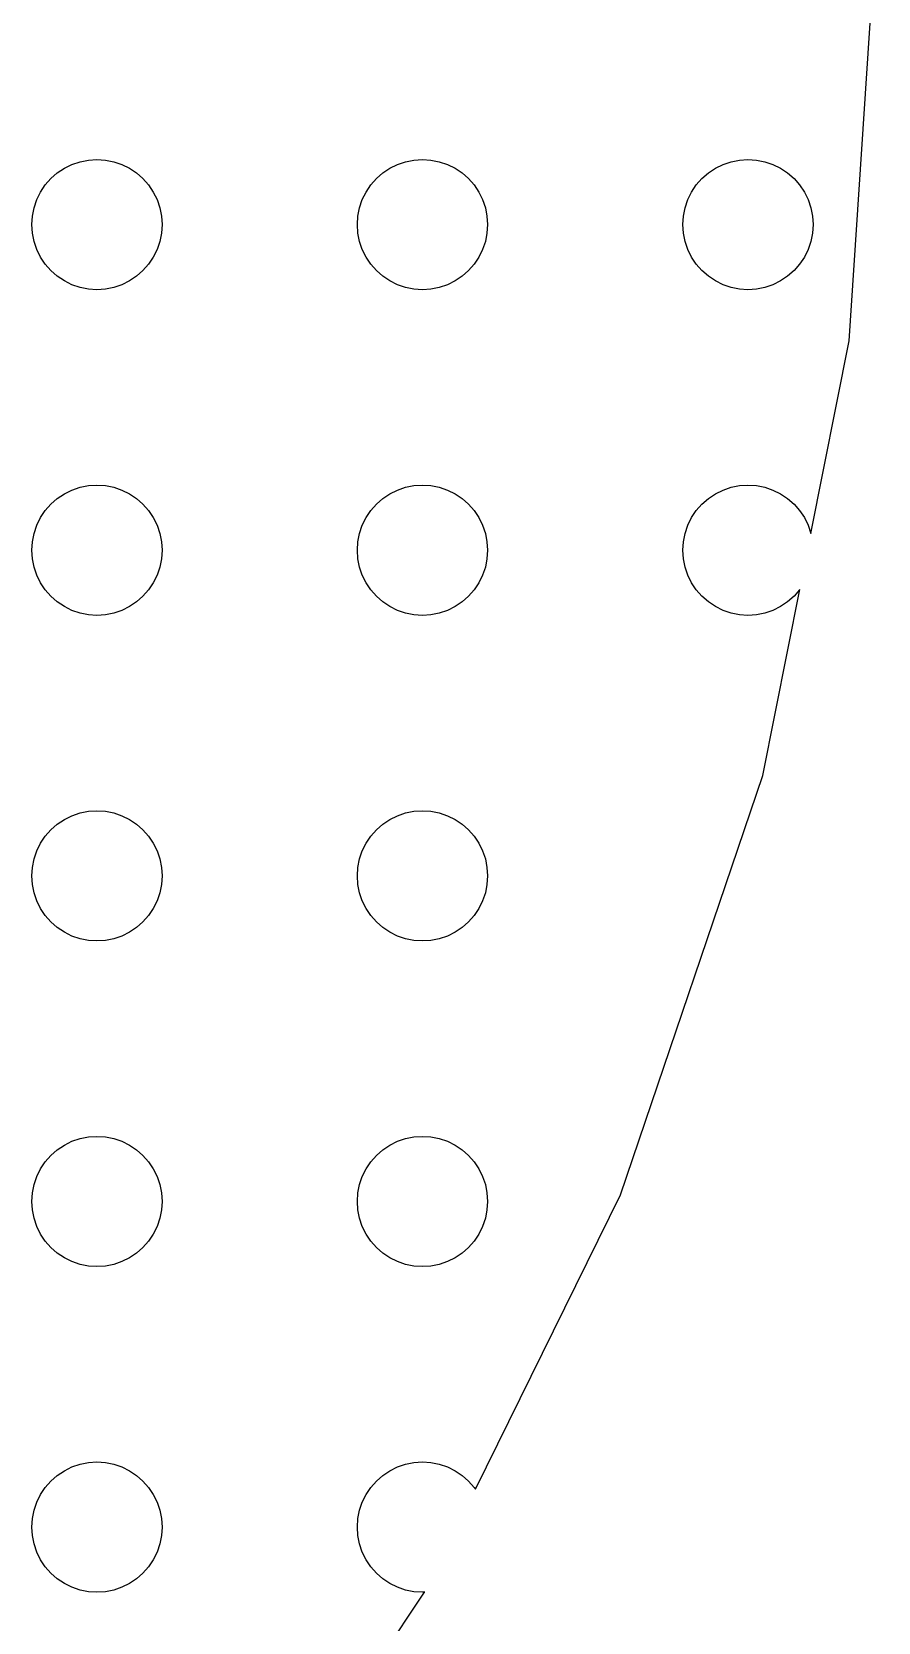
# Model space of a CAD drawing. Header units: metres. Extents: x -156 to 156, y -156 to 156.
# Drawn here: x 117 to 156, y -79.4 to -6.1 of the extents above; entities that cross this region are included whole.
import ezdxf

# ---------------------------------------------------------------- set-up
doc = ezdxf.new("R2010")
doc.units = ezdxf.units.M

msp = doc.modelspace()

# ---------------------------------------------------------------- linework, layer by layer
for p, q in [((154.665, -20.3621), (156, 0)), ((118.174, -12.6199), (118.5, -12.4019)), ((118.5, -12.4019), (118.852, -12.2283)), ((118.852, -12.2283), (119.224, -12.1022)), ((119.224, -12.1022), (119.608, -12.0257)), ((119.608, -12.0257), (120, -12)), ((120, -12), (120.392, -12.0257)), ((120.392, -12.0257), (120.776, -12.1022)), ((120.776, -12.1022), (121.148, -12.2283)), ((121.148, -12.2283), (121.5, -12.4019)), ((121.5, -12.4019), (121.826, -12.6199)), ((133.174, -12.6199), (133.5, -12.4019)), ((133.5, -12.4019), (133.852, -12.2283)), ((133.852, -12.2283), (134.224, -12.1022)), ((134.224, -12.1022), (134.608, -12.0257)), ((134.608, -12.0257), (135, -12)), ((135, -12), (135.392, -12.0257)), ((135.392, -12.0257), (135.776, -12.1022)), ((135.776, -12.1022), (136.148, -12.2283)), ((136.148, -12.2283), (136.5, -12.4019)), ((136.5, -12.4019), (136.826, -12.6199)), ((148.174, -12.6199), (148.5, -12.4019)), ((148.5, -12.4019), (148.852, -12.2283)), ((148.852, -12.2283), (149.224, -12.1022)), ((149.224, -12.1022), (149.608, -12.0257)), ((149.608, -12.0257), (150, -12)), ((150, -12), (150.392, -12.0257)), ((150.392, -12.0257), (150.776, -12.1022)), ((150.776, -12.1022), (151.148, -12.2283)), ((151.148, -12.2283), (151.5, -12.4019)), ((151.5, -12.4019), (151.826, -12.6199)), ((117.402, -13.5), (117.62, -13.1737)), ((117.62, -13.1737), (117.879, -12.8787)), ((117.879, -12.8787), (118.174, -12.6199)), ((121.826, -12.6199), (122.121, -12.8787)), ((122.121, -12.8787), (122.38, -13.1737)), ((122.38, -13.1737), (122.598, -13.5)), ((132.402, -13.5), (132.62, -13.1737)), ((132.62, -13.1737), (132.879, -12.8787)), ((132.879, -12.8787), (133.174, -12.6199)), ((136.826, -12.6199), (137.121, -12.8787)), ((137.121, -12.8787), (137.38, -13.1737)), ((137.38, -13.1737), (137.598, -13.5)), ((147.402, -13.5), (147.62, -13.1737)), ((147.62, -13.1737), (147.879, -12.8787)), ((147.879, -12.8787), (148.174, -12.6199)), ((151.826, -12.6199), (152.121, -12.8787)), ((152.121, -12.8787), (152.38, -13.1737)), ((152.38, -13.1737), (152.598, -13.5)), ((117.102, -14.2235), (117.228, -13.8519)), ((117.228, -13.8519), (117.402, -13.5)), ((122.598, -13.5), (122.772, -13.8519)), ((122.772, -13.8519), (122.898, -14.2235)), ((132.102, -14.2235), (132.228, -13.8519)), ((132.228, -13.8519), (132.402, -13.5)), ((137.598, -13.5), (137.772, -13.8519)), ((137.772, -13.8519), (137.898, -14.2235)), ((147.102, -14.2235), (147.228, -13.8519)), ((147.228, -13.8519), (147.402, -13.5)), ((152.598, -13.5), (152.772, -13.8519)), ((152.772, -13.8519), (152.898, -14.2235)), ((117, -15), (117.026, -14.6084)), ((117.026, -14.6084), (117.102, -14.2235)), ((122.898, -14.2235), (122.974, -14.6084)), ((122.974, -14.6084), (123, -15)), ((132, -15), (132.026, -14.6084)), ((132.026, -14.6084), (132.102, -14.2235)), ((137.898, -14.2235), (137.974, -14.6084)), ((137.974, -14.6084), (138, -15)), ((147, -15), (147.026, -14.6084)), ((147.026, -14.6084), (147.102, -14.2235)), ((152.898, -14.2235), (152.974, -14.6084)), ((152.974, -14.6084), (153, -15)), ((117.026, -15.3916), (117, -15)), ((123, -15), (122.974, -15.3916)), ((132.026, -15.3916), (132, -15)), ((138, -15), (137.974, -15.3916)), ((147.026, -15.3916), (147, -15)), ((153, -15), (152.974, -15.3916)), ((117.102, -15.7764), (117.026, -15.3916)), ((117.228, -16.148), (117.102, -15.7764)), ((122.898, -15.7764), (122.772, -16.148)), ((122.974, -15.3916), (122.898, -15.7764)), ((132.102, -15.7764), (132.026, -15.3916)), ((132.228, -16.148), (132.102, -15.7764)), ((137.898, -15.7764), (137.772, -16.148)), ((137.974, -15.3916), (137.898, -15.7764)), ((147.102, -15.7764), (147.026, -15.3916)), ((147.228, -16.148), (147.102, -15.7764)), ((152.898, -15.7764), (152.772, -16.148)), ((152.974, -15.3916), (152.898, -15.7764)), ((117.402, -16.5), (117.228, -16.148)), ((117.62, -16.8263), (117.402, -16.5)), ((117.879, -17.1213), (117.62, -16.8263)), ((122.38, -16.8263), (122.121, -17.1213)), ((122.598, -16.5), (122.38, -16.8263)), ((122.772, -16.148), (122.598, -16.5)), ((132.402, -16.5), (132.228, -16.148)), ((132.62, -16.8263), (132.402, -16.5)), ((132.879, -17.1213), (132.62, -16.8263)), ((137.38, -16.8263), (137.121, -17.1213)), ((137.598, -16.5), (137.38, -16.8263)), ((137.772, -16.148), (137.598, -16.5)), ((147.402, -16.5), (147.228, -16.148)), ((147.62, -16.8263), (147.402, -16.5)), ((147.879, -17.1213), (147.62, -16.8263)), ((152.38, -16.8263), (152.121, -17.1213)), ((152.598, -16.5), (152.38, -16.8263)), ((152.772, -16.148), (152.598, -16.5)), ((118.174, -17.3801), (117.879, -17.1213)), ((118.5, -17.5981), (118.174, -17.3801)), ((121.826, -17.3801), (121.5, -17.5981)), ((122.121, -17.1213), (121.826, -17.3801)), ((133.174, -17.3801), (132.879, -17.1213)), ((133.5, -17.5981), (133.174, -17.3801)), ((136.826, -17.3801), (136.5, -17.5981)), ((137.121, -17.1213), (136.826, -17.3801)), ((148.174, -17.3801), (147.879, -17.1213)), ((148.5, -17.5981), (148.174, -17.3801)), ((151.826, -17.3801), (151.5, -17.5981)), ((152.121, -17.1213), (151.826, -17.3801)), ((118.852, -17.7716), (118.5, -17.5981)), ((119.224, -17.8978), (118.852, -17.7716)), ((119.608, -17.9743), (119.224, -17.8978)), ((120, -18), (119.608, -17.9743)), ((120.392, -17.9743), (120, -18)), ((120.776, -17.8978), (120.392, -17.9743)), ((121.148, -17.7716), (120.776, -17.8978)), ((121.5, -17.5981), (121.148, -17.7716)), ((133.852, -17.7716), (133.5, -17.5981)), ((134.224, -17.8978), (133.852, -17.7716)), ((134.608, -17.9743), (134.224, -17.8978)), ((135, -18), (134.608, -17.9743)), ((135.392, -17.9743), (135, -18)), ((135.776, -17.8978), (135.392, -17.9743)), ((136.148, -17.7716), (135.776, -17.8978)), ((136.5, -17.5981), (136.148, -17.7716)), ((148.852, -17.7716), (148.5, -17.5981)), ((149.224, -17.8978), (148.852, -17.7716)), ((149.608, -17.9743), (149.224, -17.8978)), ((150, -18), (149.608, -17.9743)), ((150.392, -17.9743), (150, -18)), ((150.776, -17.8978), (150.392, -17.9743)), ((151.148, -17.7716), (150.776, -17.8978)), ((151.5, -17.5981), (151.148, -17.7716)), ((152.9, -29.236), (154.665, -20.3621)), ((118.852, -27.2283), (119.224, -27.1022)), ((119.224, -27.1022), (119.608, -27.0257)), ((119.608, -27.0257), (120, -27)), ((120, -27), (120.392, -27.0257)), ((120.392, -27.0257), (120.776, -27.1022)), ((120.776, -27.1022), (121.148, -27.2283)), ((133.852, -27.2283), (134.224, -27.1022)), ((134.224, -27.1022), (134.608, -27.0257)), ((134.608, -27.0257), (135, -27)), ((135, -27), (135.392, -27.0257)), ((135.392, -27.0257), (135.776, -27.1022)), ((135.776, -27.1022), (136.148, -27.2283)), ((148.852, -27.2283), (149.224, -27.1022)), ((149.224, -27.1022), (149.608, -27.0257)), ((149.608, -27.0257), (150, -27)), ((150, -27), (150.392, -27.0257)), ((150.392, -27.0257), (150.776, -27.1022)), ((150.776, -27.1022), (151.148, -27.2283)), ((117.879, -27.8787), (118.174, -27.6199)), ((118.174, -27.6199), (118.5, -27.4019)), ((118.5, -27.4019), (118.852, -27.2283)), ((121.148, -27.2283), (121.5, -27.4019)), ((121.5, -27.4019), (121.826, -27.6199)), ((121.826, -27.6199), (122.121, -27.8787)), ((132.879, -27.8787), (133.174, -27.6199)), ((133.174, -27.6199), (133.5, -27.4019)), ((133.5, -27.4019), (133.852, -27.2283)), ((136.148, -27.2283), (136.5, -27.4019)), ((136.5, -27.4019), (136.826, -27.6199)), ((136.826, -27.6199), (137.121, -27.8787)), ((147.879, -27.8787), (148.174, -27.6199)), ((148.174, -27.6199), (148.5, -27.4019)), ((148.5, -27.4019), (148.852, -27.2283)), ((151.148, -27.2283), (151.5, -27.4019)), ((151.5, -27.4019), (151.826, -27.6199)), ((151.826, -27.6199), (152.121, -27.8787)), ((117.228, -28.8519), (117.402, -28.5)), ((117.402, -28.5), (117.62, -28.1737)), ((117.62, -28.1737), (117.879, -27.8787)), ((122.121, -27.8787), (122.38, -28.1737)), ((122.38, -28.1737), (122.598, -28.5)), ((122.598, -28.5), (122.772, -28.8519)), ((132.228, -28.8519), (132.402, -28.5)), ((132.402, -28.5), (132.62, -28.1737)), ((132.62, -28.1737), (132.879, -27.8787)), ((137.121, -27.8787), (137.38, -28.1737)), ((137.38, -28.1737), (137.598, -28.5)), ((137.598, -28.5), (137.772, -28.8519)), ((147.228, -28.8519), (147.402, -28.5)), ((147.402, -28.5), (147.62, -28.1737)), ((147.62, -28.1737), (147.879, -27.8787)), ((152.121, -27.8787), (152.38, -28.1737)), ((152.38, -28.1737), (152.598, -28.5)), ((152.598, -28.5), (152.772, -28.8519)), ((117.026, -29.6084), (117.102, -29.2235)), ((117.102, -29.2235), (117.228, -28.8519)), ((122.772, -28.8519), (122.898, -29.2235)), ((122.898, -29.2235), (122.974, -29.6084)), ((132.026, -29.6084), (132.102, -29.2235)), ((132.102, -29.2235), (132.228, -28.8519)), ((137.772, -28.8519), (137.898, -29.2235)), ((137.898, -29.2235), (137.974, -29.6084)), ((147.026, -29.6084), (147.102, -29.2235)), ((147.102, -29.2235), (147.228, -28.8519)), ((152.772, -28.8519), (152.898, -29.2235)), ((152.898, -29.2235), (152.9, -29.236)), ((117, -30), (117.026, -29.6084)), ((117.026, -30.3916), (117, -30)), ((122.974, -29.6084), (123, -30)), ((123, -30), (122.974, -30.3916)), ((132, -30), (132.026, -29.6084)), ((132.026, -30.3916), (132, -30)), ((137.974, -29.6084), (138, -30)), ((138, -30), (137.974, -30.3916)), ((147, -30), (147.026, -29.6084)), ((147.026, -30.3916), (147, -30)), ((117.102, -30.7764), (117.026, -30.3916)), ((122.974, -30.3916), (122.898, -30.7764)), ((132.102, -30.7764), (132.026, -30.3916)), ((137.974, -30.3916), (137.898, -30.7764)), ((147.102, -30.7764), (147.026, -30.3916)), ((117.228, -31.148), (117.102, -30.7764)), ((117.402, -31.5), (117.228, -31.148)), ((117.62, -31.8263), (117.402, -31.5)), ((122.598, -31.5), (122.38, -31.8263)), ((122.772, -31.148), (122.598, -31.5)), ((122.898, -30.7764), (122.772, -31.148)), ((132.228, -31.148), (132.102, -30.7764)), ((132.402, -31.5), (132.228, -31.148)), ((132.62, -31.8263), (132.402, -31.5)), ((137.598, -31.5), (137.38, -31.8263)), ((137.772, -31.148), (137.598, -31.5)), ((137.898, -30.7764), (137.772, -31.148)), ((147.228, -31.148), (147.102, -30.7764)), ((147.402, -31.5), (147.228, -31.148)), ((147.62, -31.8263), (147.402, -31.5)), ((117.879, -32.1213), (117.62, -31.8263)), ((118.174, -32.3801), (117.879, -32.1213)), ((122.121, -32.1213), (121.826, -32.3801)), ((122.38, -31.8263), (122.121, -32.1213)), ((132.879, -32.1213), (132.62, -31.8263)), ((133.174, -32.3801), (132.879, -32.1213)), ((137.121, -32.1213), (136.826, -32.3801)), ((137.38, -31.8263), (137.121, -32.1213)), ((147.879, -32.1213), (147.62, -31.8263)), ((148.174, -32.3801), (147.879, -32.1213)), ((150.684, -40.3758), (152.387, -31.8157)), ((152.121, -32.1213), (151.826, -32.3801)), ((152.38, -31.8263), (152.121, -32.1213)), ((152.387, -31.8157), (152.38, -31.8263)), ((118.5, -32.5981), (118.174, -32.3801)), ((118.852, -32.7716), (118.5, -32.5981)), ((119.224, -32.8978), (118.852, -32.7716)), ((119.608, -32.9743), (119.224, -32.8978)), ((120.776, -32.8978), (120.392, -32.9743)), ((121.148, -32.7716), (120.776, -32.8978)), ((121.5, -32.5981), (121.148, -32.7716)), ((121.826, -32.3801), (121.5, -32.5981)), ((133.5, -32.5981), (133.174, -32.3801)), ((133.852, -32.7716), (133.5, -32.5981)), ((134.224, -32.8978), (133.852, -32.7716)), ((134.608, -32.9743), (134.224, -32.8978)), ((135.776, -32.8978), (135.392, -32.9743)), ((136.148, -32.7716), (135.776, -32.8978)), ((136.5, -32.5981), (136.148, -32.7716)), ((136.826, -32.3801), (136.5, -32.5981)), ((148.5, -32.5981), (148.174, -32.3801)), ((148.852, -32.7716), (148.5, -32.5981)), ((149.224, -32.8978), (148.852, -32.7716)), ((149.608, -32.9743), (149.224, -32.8978)), ((150.776, -32.8978), (150.392, -32.9743)), ((151.148, -32.7716), (150.776, -32.8978)), ((151.5, -32.5981), (151.148, -32.7716)), ((151.826, -32.3801), (151.5, -32.5981)), ((120, -33), (119.608, -32.9743)), ((120.392, -32.9743), (120, -33)), ((135, -33), (134.608, -32.9743)), ((135.392, -32.9743), (135, -33)), ((150, -33), (149.608, -32.9743)), ((150.392, -32.9743), (150, -33)), ((144.125, -59.6986), (150.684, -40.3758)), ((118.174, -42.6199), (118.5, -42.4019)), ((118.5, -42.4019), (118.852, -42.2284)), ((118.852, -42.2284), (119.224, -42.1022)), ((119.224, -42.1022), (119.608, -42.0257)), ((119.608, -42.0257), (120, -42)), ((120, -42), (120.392, -42.0257)), ((120.392, -42.0257), (120.776, -42.1022)), ((120.776, -42.1022), (121.148, -42.2284)), ((121.148, -42.2284), (121.5, -42.4019)), ((121.5, -42.4019), (121.826, -42.6199)), ((133.174, -42.6199), (133.5, -42.4019)), ((133.5, -42.4019), (133.852, -42.2284)), ((133.852, -42.2284), (134.224, -42.1022)), ((134.224, -42.1022), (134.608, -42.0257)), ((134.608, -42.0257), (135, -42)), ((135, -42), (135.392, -42.0257)), ((135.392, -42.0257), (135.776, -42.1022)), ((135.776, -42.1022), (136.148, -42.2284)), ((136.148, -42.2284), (136.5, -42.4019)), ((136.5, -42.4019), (136.826, -42.6199)), ((117.402, -43.5), (117.62, -43.1737)), ((117.62, -43.1737), (117.879, -42.8787)), ((117.879, -42.8787), (118.174, -42.6199)), ((121.826, -42.6199), (122.121, -42.8787)), ((122.121, -42.8787), (122.38, -43.1737)), ((122.38, -43.1737), (122.598, -43.5)), ((132.402, -43.5), (132.62, -43.1737)), ((132.62, -43.1737), (132.879, -42.8787)), ((132.879, -42.8787), (133.174, -42.6199)), ((136.826, -42.6199), (137.121, -42.8787)), ((137.121, -42.8787), (137.38, -43.1737)), ((137.38, -43.1737), (137.598, -43.5)), ((117.102, -44.2235), (117.228, -43.8519)), ((117.228, -43.8519), (117.402, -43.5)), ((122.598, -43.5), (122.772, -43.8519)), ((122.772, -43.8519), (122.898, -44.2235)), ((132.102, -44.2235), (132.228, -43.8519)), ((132.228, -43.8519), (132.402, -43.5)), ((137.598, -43.5), (137.772, -43.8519)), ((137.772, -43.8519), (137.898, -44.2235)), ((117, -45), (117.026, -44.6084)), ((117.026, -44.6084), (117.102, -44.2235)), ((122.898, -44.2235), (122.974, -44.6084)), ((122.974, -44.6084), (123, -45)), ((132, -45), (132.026, -44.6084)), ((132.026, -44.6084), (132.102, -44.2235)), ((137.898, -44.2235), (137.974, -44.6084)), ((137.974, -44.6084), (138, -45)), ((117.026, -45.3916), (117, -45)), ((117.102, -45.7765), (117.026, -45.3916)), ((122.974, -45.3916), (122.898, -45.7765)), ((123, -45), (122.974, -45.3916)), ((132.026, -45.3916), (132, -45)), ((132.102, -45.7765), (132.026, -45.3916)), ((137.974, -45.3916), (137.898, -45.7765)), ((138, -45), (137.974, -45.3916)), ((117.228, -46.148), (117.102, -45.7765)), ((117.402, -46.5), (117.228, -46.148)), ((122.772, -46.148), (122.598, -46.5)), ((122.898, -45.7765), (122.772, -46.148)), ((132.228, -46.148), (132.102, -45.7765)), ((132.402, -46.5), (132.228, -46.148)), ((137.772, -46.148), (137.598, -46.5)), ((137.898, -45.7765), (137.772, -46.148)), ((117.62, -46.8263), (117.402, -46.5)), ((117.879, -47.1213), (117.62, -46.8263)), ((122.38, -46.8263), (122.121, -47.1213)), ((122.598, -46.5), (122.38, -46.8263)), ((132.62, -46.8263), (132.402, -46.5)), ((132.879, -47.1213), (132.62, -46.8263)), ((137.38, -46.8263), (137.121, -47.1213)), ((137.598, -46.5), (137.38, -46.8263)), ((118.174, -47.3801), (117.879, -47.1213)), ((118.5, -47.5981), (118.174, -47.3801)), ((118.852, -47.7716), (118.5, -47.5981)), ((121.5, -47.5981), (121.148, -47.7716)), ((121.826, -47.3801), (121.5, -47.5981)), ((122.121, -47.1213), (121.826, -47.3801)), ((133.174, -47.3801), (132.879, -47.1213)), ((133.5, -47.5981), (133.174, -47.3801)), ((133.852, -47.7716), (133.5, -47.5981)), ((136.5, -47.5981), (136.148, -47.7716)), ((136.826, -47.3801), (136.5, -47.5981)), ((137.121, -47.1213), (136.826, -47.3801)), ((119.224, -47.8978), (118.852, -47.7716)), ((119.608, -47.9743), (119.224, -47.8978)), ((120, -48), (119.608, -47.9743)), ((120.392, -47.9743), (120, -48)), ((120.776, -47.8978), (120.392, -47.9743)), ((121.148, -47.7716), (120.776, -47.8978)), ((134.224, -47.8978), (133.852, -47.7716)), ((134.608, -47.9743), (134.224, -47.8978)), ((135, -48), (134.608, -47.9743)), ((135.392, -47.9743), (135, -48)), ((135.776, -47.8978), (135.392, -47.9743)), ((136.148, -47.7716), (135.776, -47.8978)), ((118.852, -57.2284), (119.224, -57.1022)), ((119.224, -57.1022), (119.608, -57.0257)), ((119.608, -57.0257), (120, -57)), ((120, -57), (120.392, -57.0257)), ((120.392, -57.0257), (120.776, -57.1022)), ((120.776, -57.1022), (121.148, -57.2284)), ((133.852, -57.2284), (134.224, -57.1022)), ((134.224, -57.1022), (134.608, -57.0257)), ((134.608, -57.0257), (135, -57)), ((135, -57), (135.392, -57.0257)), ((135.392, -57.0257), (135.776, -57.1022)), ((135.776, -57.1022), (136.148, -57.2284)), ((117.879, -57.8787), (118.174, -57.6199)), ((118.174, -57.6199), (118.5, -57.4019)), ((118.5, -57.4019), (118.852, -57.2284)), ((121.148, -57.2284), (121.5, -57.4019)), ((121.5, -57.4019), (121.826, -57.6199)), ((121.826, -57.6199), (122.121, -57.8787)), ((132.879, -57.8787), (133.174, -57.6199)), ((133.174, -57.6199), (133.5, -57.4019)), ((133.5, -57.4019), (133.852, -57.2284)), ((136.148, -57.2284), (136.5, -57.4019)), ((136.5, -57.4019), (136.826, -57.6199)), ((136.826, -57.6199), (137.121, -57.8787)), ((117.228, -58.8519), (117.402, -58.5)), ((117.402, -58.5), (117.62, -58.1737)), ((117.62, -58.1737), (117.879, -57.8787)), ((122.121, -57.8787), (122.38, -58.1737)), ((122.38, -58.1737), (122.598, -58.5)), ((122.598, -58.5), (122.772, -58.8519)), ((132.228, -58.8519), (132.402, -58.5)), ((132.402, -58.5), (132.62, -58.1737)), ((132.62, -58.1737), (132.879, -57.8787)), ((137.121, -57.8787), (137.38, -58.1737)), ((137.38, -58.1737), (137.598, -58.5)), ((137.598, -58.5), (137.772, -58.8519)), ((117.026, -59.6084), (117.102, -59.2235)), ((117.102, -59.2235), (117.228, -58.8519)), ((122.772, -58.8519), (122.898, -59.2235)), ((122.898, -59.2235), (122.974, -59.6084)), ((132.026, -59.6084), (132.102, -59.2235)), ((132.102, -59.2235), (132.228, -58.8519)), ((137.772, -58.8519), (137.898, -59.2235)), ((137.898, -59.2235), (137.974, -59.6084)), ((117, -60), (117.026, -59.6084)), ((117.026, -60.3916), (117, -60)), ((122.974, -59.6084), (123, -60)), ((123, -60), (122.974, -60.3916)), ((132, -60), (132.026, -59.6084)), ((132.026, -60.3916), (132, -60)), ((137.438, -73.2598), (144.125, -59.6986)), ((137.974, -59.6084), (138, -60)), ((138, -60), (137.974, -60.3916)), ((117.102, -60.7765), (117.026, -60.3916)), ((117.228, -61.148), (117.102, -60.7765)), ((122.898, -60.7765), (122.772, -61.148)), ((122.974, -60.3916), (122.898, -60.7765)), ((132.102, -60.7765), (132.026, -60.3916)), ((132.228, -61.148), (132.102, -60.7765)), ((137.898, -60.7765), (137.772, -61.148)), ((137.974, -60.3916), (137.898, -60.7765)), ((117.402, -61.5), (117.228, -61.148)), ((117.62, -61.8263), (117.402, -61.5)), ((122.598, -61.5), (122.38, -61.8263)), ((122.772, -61.148), (122.598, -61.5)), ((132.402, -61.5), (132.228, -61.148)), ((132.62, -61.8263), (132.402, -61.5)), ((137.598, -61.5), (137.38, -61.8263)), ((137.772, -61.148), (137.598, -61.5)), ((117.879, -62.1213), (117.62, -61.8263)), ((118.174, -62.3801), (117.879, -62.1213)), ((122.121, -62.1213), (121.826, -62.3801)), ((122.38, -61.8263), (122.121, -62.1213)), ((132.879, -62.1213), (132.62, -61.8263)), ((133.174, -62.3801), (132.879, -62.1213)), ((137.121, -62.1213), (136.826, -62.3801)), ((137.38, -61.8263), (137.121, -62.1213)), ((118.5, -62.5981), (118.174, -62.3801)), ((118.852, -62.7716), (118.5, -62.5981)), ((119.224, -62.8978), (118.852, -62.7716)), ((119.608, -62.9743), (119.224, -62.8978)), ((120, -63), (119.608, -62.9743)), ((120.392, -62.9743), (120, -63)), ((120.776, -62.8978), (120.392, -62.9743)), ((121.148, -62.7716), (120.776, -62.8978)), ((121.5, -62.5981), (121.148, -62.7716)), ((121.826, -62.3801), (121.5, -62.5981)), ((133.5, -62.5981), (133.174, -62.3801)), ((133.852, -62.7716), (133.5, -62.5981)), ((134.224, -62.8978), (133.852, -62.7716)), ((134.608, -62.9743), (134.224, -62.8978)), ((135, -63), (134.608, -62.9743)), ((135.392, -62.9743), (135, -63)), ((135.776, -62.8978), (135.392, -62.9743)), ((136.148, -62.7716), (135.776, -62.8978)), ((136.5, -62.5981), (136.148, -62.7716)), ((136.826, -62.3801), (136.5, -62.5981)), ((118.174, -72.6199), (118.5, -72.4019)), ((118.5, -72.4019), (118.852, -72.2284)), ((118.852, -72.2284), (119.224, -72.1022)), ((119.224, -72.1022), (119.608, -72.0257)), ((119.608, -72.0257), (120, -72)), ((120, -72), (120.392, -72.0257)), ((120.392, -72.0257), (120.776, -72.1022)), ((120.776, -72.1022), (121.148, -72.2284)), ((121.148, -72.2284), (121.5, -72.4019)), ((121.5, -72.4019), (121.826, -72.6199)), ((133.174, -72.6199), (133.5, -72.4019)), ((133.5, -72.4019), (133.852, -72.2284)), ((133.852, -72.2284), (134.224, -72.1022)), ((134.224, -72.1022), (134.608, -72.0257)), ((134.608, -72.0257), (135, -72)), ((135, -72), (135.392, -72.0257)), ((135.392, -72.0257), (135.776, -72.1022)), ((135.776, -72.1022), (136.148, -72.2284)), ((136.148, -72.2284), (136.5, -72.4019)), ((136.5, -72.4019), (136.826, -72.6199)), ((117.402, -73.5), (117.62, -73.1737)), ((117.62, -73.1737), (117.879, -72.8787)), ((117.879, -72.8787), (118.174, -72.6199)), ((121.826, -72.6199), (122.121, -72.8787)), ((122.121, -72.8787), (122.38, -73.1737)), ((122.38, -73.1737), (122.598, -73.5)), ((132.402, -73.5), (132.62, -73.1737)), ((132.62, -73.1737), (132.879, -72.8787)), ((132.879, -72.8787), (133.174, -72.6199)), ((136.826, -72.6199), (137.121, -72.8787)), ((137.121, -72.8787), (137.38, -73.1737)), ((137.38, -73.1737), (137.438, -73.2598)), ((117.102, -74.2235), (117.228, -73.8519)), ((117.228, -73.8519), (117.402, -73.5)), ((122.598, -73.5), (122.772, -73.8519)), ((122.772, -73.8519), (122.898, -74.2235)), ((132.102, -74.2235), (132.228, -73.8519)), ((132.228, -73.8519), (132.402, -73.5)), ((117, -75), (117.026, -74.6084)), ((117.026, -74.6084), (117.102, -74.2235)), ((122.898, -74.2235), (122.974, -74.6084)), ((122.974, -74.6084), (123, -75)), ((132, -75), (132.026, -74.6084)), ((132.026, -74.6084), (132.102, -74.2235)), ((117.026, -75.3916), (117, -75)), ((117.102, -75.7765), (117.026, -75.3916)), ((122.974, -75.3916), (122.898, -75.7765)), ((123, -75), (122.974, -75.3916)), ((132.026, -75.3916), (132, -75)), ((132.102, -75.7765), (132.026, -75.3916)), ((117.228, -76.148), (117.102, -75.7765)), ((117.402, -76.5), (117.228, -76.148)), ((122.772, -76.148), (122.598, -76.5)), ((122.898, -75.7765), (122.772, -76.148)), ((132.228, -76.148), (132.102, -75.7765)), ((132.402, -76.5), (132.228, -76.148)), ((117.62, -76.8263), (117.402, -76.5)), ((117.879, -77.1213), (117.62, -76.8263)), ((122.38, -76.8263), (122.121, -77.1213)), ((122.598, -76.5), (122.38, -76.8263)), ((132.62, -76.8263), (132.402, -76.5)), ((132.879, -77.1213), (132.62, -76.8263)), ((118.174, -77.3801), (117.879, -77.1213)), ((118.5, -77.5981), (118.174, -77.3801)), ((118.852, -77.7716), (118.5, -77.5981)), ((121.5, -77.5981), (121.148, -77.7716)), ((121.826, -77.3801), (121.5, -77.5981)), ((122.121, -77.1213), (121.826, -77.3801)), ((133.174, -77.3801), (132.879, -77.1213)), ((133.5, -77.5981), (133.174, -77.3801)), ((133.852, -77.7716), (133.5, -77.5981)), ((119.224, -77.8978), (118.852, -77.7716)), ((119.608, -77.9743), (119.224, -77.8978)), ((120, -78), (119.608, -77.9743)), ((120.392, -77.9743), (120, -78)), ((120.776, -77.8978), (120.392, -77.9743)), ((121.148, -77.7716), (120.776, -77.8978)), ((123.763, -94.9668), (135.1, -78)), ((134.224, -77.8978), (133.852, -77.7716)), ((134.608, -77.9743), (134.224, -77.8978)), ((135, -78), (134.608, -77.9743)), ((135.103, -77.9932), (135, -78)), ((135.1, -78), (135.103, -77.9932))]:
    msp.add_line(p, q)

doc.saveas('drawing.dxf')
